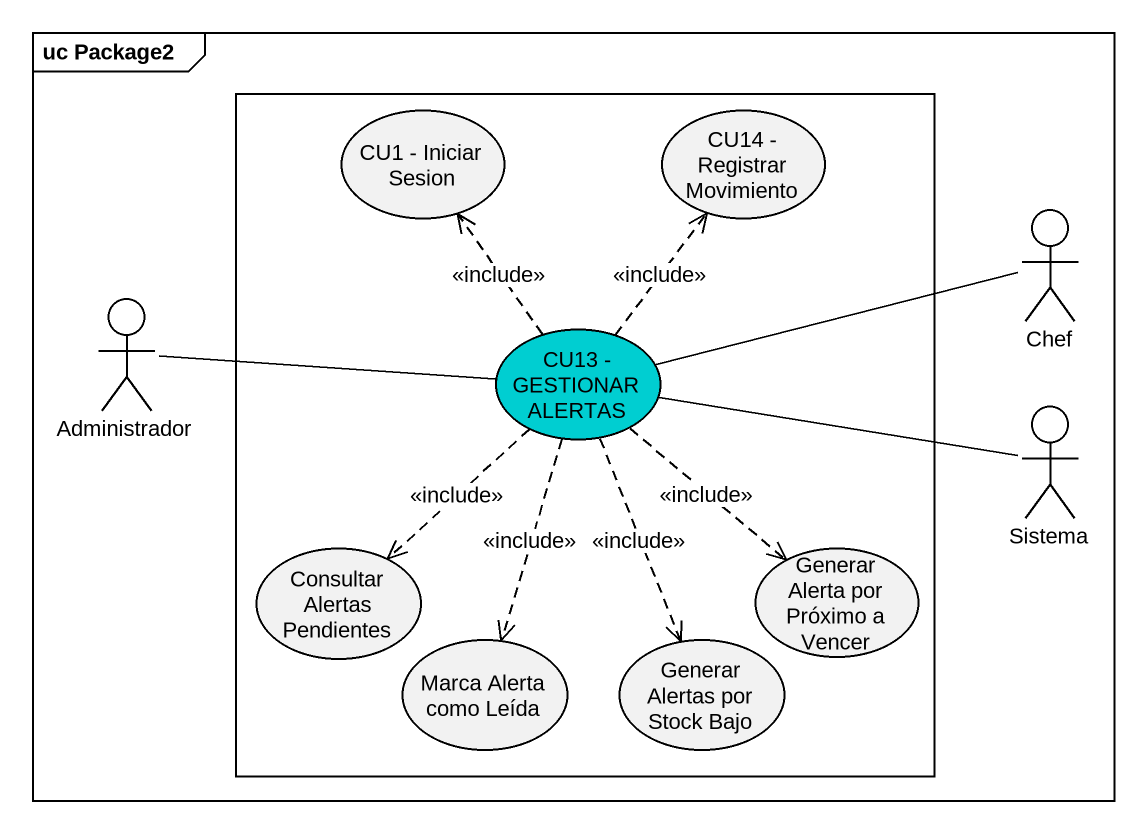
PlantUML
@startuml
mainframe uc Package2
rectangle " " as rectangle1 {
  usecase "CU1 - Iniciar Sesion" as CU1_Iniciar_Sesion
  usecase "CU14 - Registrar Movimiento" as CU14_Registrar_Movimiento
  usecase "CU13 - GESTIONAR ALERTAS" as CU13_GESTIONAR_ALERTAS #00CED1
  usecase "Consultar Alertas Pendientes" as Consultar_Alertas_Pendientes
  usecase "Generar Alerta por Próximo a Vencer" as Generar_Alerta_por_Próximo
  usecase "Marca Alerta como Leída" as Marca_Alerta_como_Leída
  usecase "Generar Alertas por Stock Bajo" as Generar_Alertas_por_Stock
}
actor Chef
actor Administrador
actor Sistema
Chef -left- CU13_GESTIONAR_ALERTAS
Administrador -right- CU13_GESTIONAR_ALERTAS
CU13_GESTIONAR_ALERTAS .up.> CU1_Iniciar_Sesion : <<include>>
CU13_GESTIONAR_ALERTAS .up.> CU14_Registrar_Movimiento : <<include>>
CU13_GESTIONAR_ALERTAS ..> Consultar_Alertas_Pendientes : <<include>>
CU13_GESTIONAR_ALERTAS ..> Generar_Alerta_por_Próximo : <<include>>
CU13_GESTIONAR_ALERTAS ..> Marca_Alerta_como_Leída : <<include>>
CU13_GESTIONAR_ALERTAS ..> Generar_Alertas_por_Stock : <<include>>
Sistema -left- CU13_GESTIONAR_ALERTAS
@enduml
